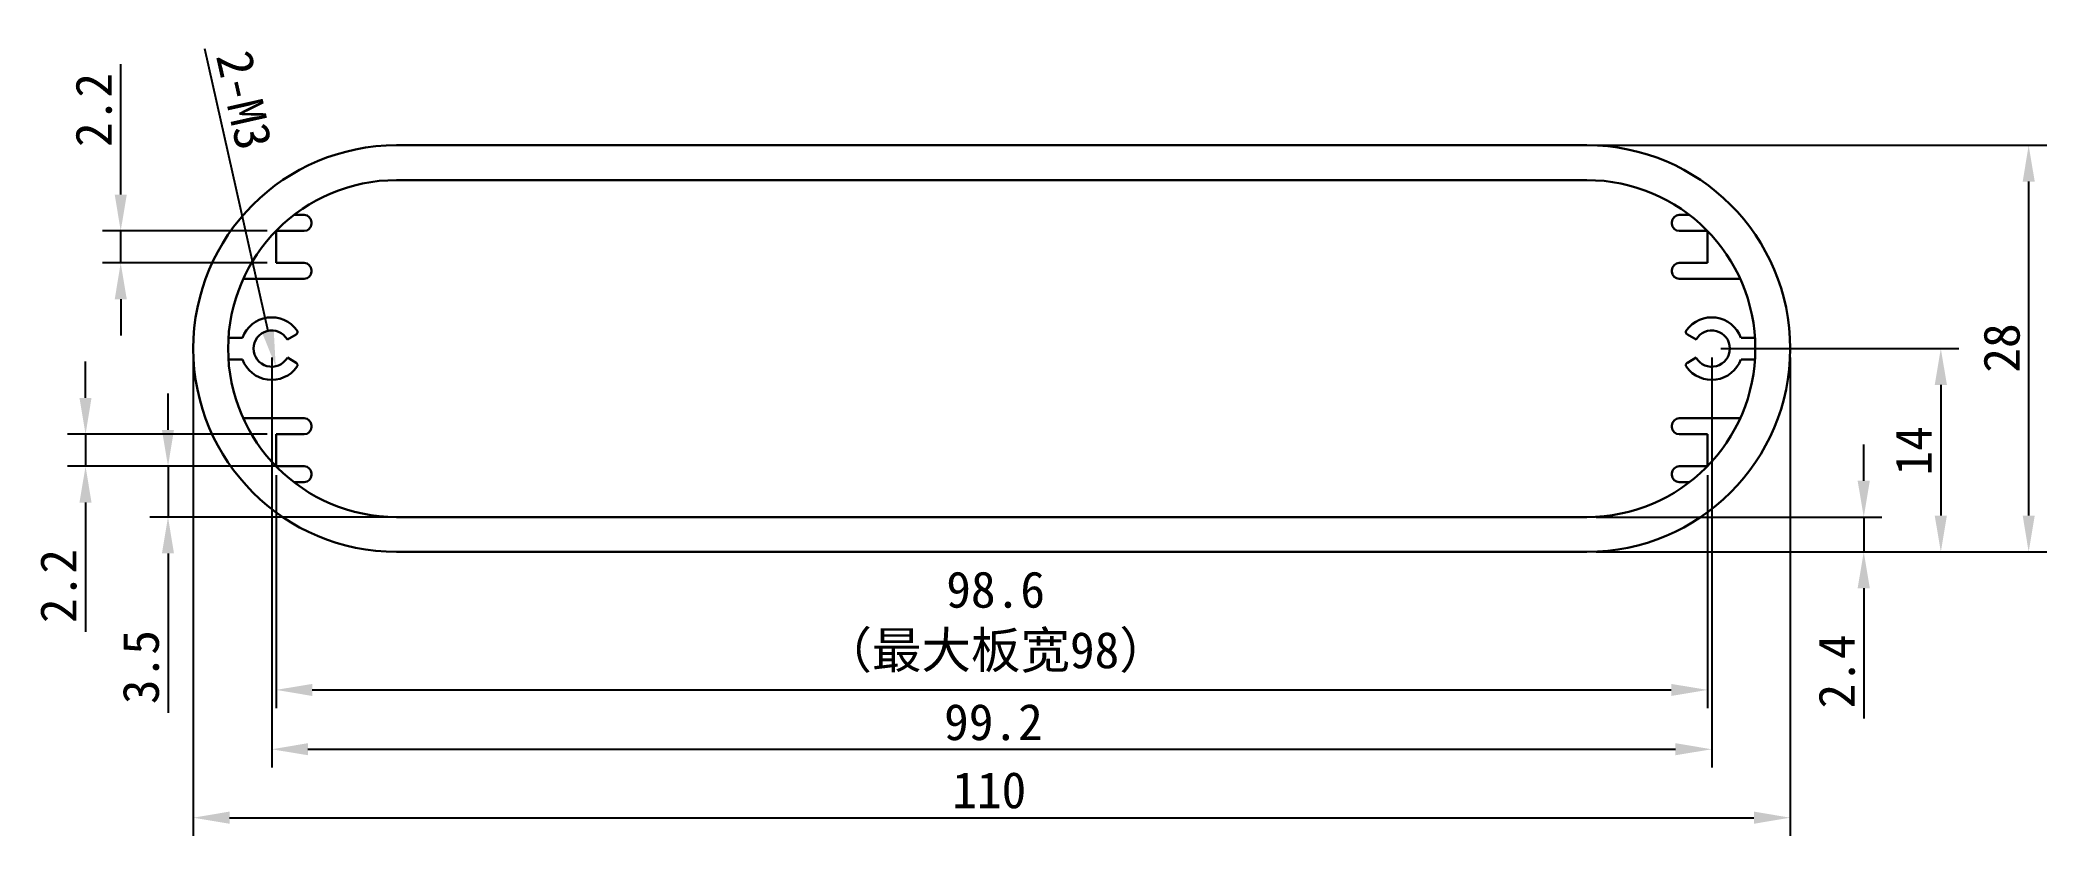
# Model space of a CAD drawing. Header units: millimetres. Extents: x 77 to 216, y 101 to 155.
import ezdxf

# ---------------------------------------------------------------- set-up
doc = ezdxf.new("R2010")
doc.units = ezdxf.units.MM
doc.header["$PDSIZE"] = -1
doc.layers.add('文字层', color=30, linetype='Continuous', lineweight=15)
doc.layers.add('细实线层', color=7, linetype='Continuous')
doc.styles.get("Standard").update_dxf_attribs({"font": 'simhei.ttf'})
doc.dimstyles.new('ISO-25', dxfattribs={"dimtxt": 2.5, "dimasz": 2.5, "dimexe": 1.25, "dimexo": 0.625, "dimtad": 1, "dimdec": 1, "dimdsep": 46, "dimtxsty": 'Standard', "dimcen": 2.5, "dimadec": 0, "dimazin": 0, "dimtfac": 1, "dimtdec": 1, "dimtmove": 0, "dimatfit": 3, "dimfxl": 1, "dimarcsym": 0})

# ---------------------------------------------------------------- blocks, each defined once
blk = doc.blocks.new('_D')
at = {"layer": 'Defpoints', "color": 0}
for p in [(93.26, 134.06), (192.46, 134.06), (192.46, 106.47)]:
    blk.add_point(p, dxfattribs=at)
at = {"layer": '细实线层', "color": 0, "lineweight": -2}
for p, q in [((93.26, 133.44), (93.26, 105.22)), ((192.46, 133.44), (192.46, 105.22)), ((95.76, 106.47), (189.96, 106.47))]:
    blk.add_line(p, q, dxfattribs=at)
at = {"layer": '细实线层', "color": 0}
for points in [[(95.76, 106.89), (95.76, 106.06), (93.26, 106.47)], [(189.96, 106.89), (189.96, 106.06), (192.46, 106.47)]]:
    blk.add_solid(points, dxfattribs=at)
at = {"layer": '细实线层', "color": 0, "insert": (142.98, 109.6), "char_height": 2.5, "attachment_point": 2}
blk.add_mtext('99.2', dxfattribs=at)
blk = doc.blocks.new('_D_1')
at = {"layer": 'Defpoints', "color": 0}
for p in [(192.46, 134.06), (183.86, 120.06), (208.24, 120.06)]:
    blk.add_point(p, dxfattribs=at)
at = {"layer": '细实线层', "color": 0, "lineweight": -2}
for p, q in [((193.09, 134.06), (209.49, 134.06)), ((208.24, 131.56), (208.24, 122.56)), ((184.49, 120.06), (209.49, 120.06))]:
    blk.add_line(p, q, dxfattribs=at)
at = {"layer": '细实线层', "color": 0}
for points in [[(207.82, 131.56), (208.66, 131.56), (208.24, 134.06)], [(207.82, 122.56), (208.66, 122.56), (208.24, 120.06)]]:
    blk.add_solid(points, dxfattribs=at)
at = {"layer": '细实线层', "color": 0, "insert": (205.11, 127.02), "char_height": 2.5, "attachment_point": 2, "rotation": 90}
blk.add_mtext('14', dxfattribs=at)
blk = doc.blocks.new('_D_2')
at = {"layer": 'Defpoints', "color": 0}
for p in [(183.86, 148.06), (183.86, 120.06), (214.29, 120.06)]:
    blk.add_point(p, dxfattribs=at)
at = {"layer": '细实线层', "color": 0, "lineweight": -2}
for p, q in [((184.49, 148.06), (215.54, 148.06)), ((214.29, 145.56), (214.29, 122.56)), ((184.49, 120.06), (215.54, 120.06))]:
    blk.add_line(p, q, dxfattribs=at)
at = {"layer": '细实线层', "color": 0}
for points in [[(213.88, 145.56), (214.71, 145.56), (214.29, 148.06)], [(213.88, 122.56), (214.71, 122.56), (214.29, 120.06)]]:
    blk.add_solid(points, dxfattribs=at)
at = {"layer": '细实线层', "color": 0, "insert": (211.17, 134.1), "char_height": 2.5, "attachment_point": 2, "rotation": 90}
blk.add_mtext('28', dxfattribs=at)
blk = doc.blocks.new('_D_3')
at = {"layer": 'Defpoints', "color": 0}
for p in [(93.56, 125.96), (192.17, 125.96), (192.17, 110.56)]:
    blk.add_point(p, dxfattribs=at)
at = {"layer": '文字层', "color": 0, "lineweight": -2}
for p, q in [((93.56, 125.34), (93.56, 109.31)), ((192.17, 125.34), (192.17, 109.31)), ((96.06, 110.56), (189.67, 110.56))]:
    blk.add_line(p, q, dxfattribs=at)
at = {"layer": '文字层', "color": 0}
for points in [[(96.06, 110.97), (96.06, 110.14), (93.56, 110.56)], [(189.67, 110.97), (189.67, 110.14), (192.17, 110.56)]]:
    blk.add_solid(points, dxfattribs=at)
at = {"layer": '文字层', "color": 0, "insert": (143.13, 118.72), "char_height": 2.5, "attachment_point": 2}
blk.add_mtext('98.6\\P（最大板宽98）', dxfattribs=at)
blk = doc.blocks.new('_D_4')
at = {"layer": 'Defpoints', "color": 0}
for p in [(93.56, 128.16), (80.44, 125.96), (93.56, 125.96)]:
    blk.add_point(p, dxfattribs=at)
at = {"layer": '细实线层', "color": 0, "lineweight": -2}
for p, q in [((80.44, 130.66), (80.44, 133.16)), ((92.94, 128.16), (79.19, 128.16)), ((80.44, 128.16), (80.44, 125.96)), ((92.94, 125.96), (79.19, 125.96)), ((80.44, 123.46), (80.44, 114.55))]:
    blk.add_line(p, q, dxfattribs=at)
at = {"layer": '细实线层', "color": 0}
for points in [[(80.02, 130.66), (80.85, 130.66), (80.44, 128.16)], [(80.02, 123.46), (80.85, 123.46), (80.44, 125.96)]]:
    blk.add_solid(points, dxfattribs=at)
at = {"layer": '细实线层', "color": 0, "insert": (77.31, 117.71), "char_height": 2.5, "attachment_point": 2, "rotation": 90}
blk.add_mtext('2.2', dxfattribs=at)
blk = doc.blocks.new('_D_6')
at = {"layer": 'Defpoints', "color": 0}
for p in [(93.56, 142.16), (82.86, 139.96), (93.56, 139.96)]:
    blk.add_point(p, dxfattribs=at)
at = {"layer": '细实线层', "color": 0, "lineweight": -2}
for p, q in [((82.86, 144.66), (82.86, 153.65)), ((92.94, 142.16), (81.61, 142.16)), ((82.86, 139.96), (82.86, 142.16)), ((92.94, 139.96), (81.61, 139.96)), ((82.86, 137.46), (82.86, 134.96))]:
    blk.add_line(p, q, dxfattribs=at)
at = {"layer": '细实线层', "color": 0}
for points in [[(82.45, 144.66), (83.28, 144.66), (82.86, 142.16)], [(82.45, 137.46), (83.28, 137.46), (82.86, 139.96)]]:
    blk.add_solid(points, dxfattribs=at)
at = {"layer": '细实线层', "color": 0, "insert": (79.74, 150.49), "char_height": 2.5, "attachment_point": 2, "rotation": 90}
blk.add_mtext('2.2', dxfattribs=at)
blk = doc.blocks.new('_D_7')
at = {"layer": 'Defpoints', "color": 0}
for p in [(87.86, 134.06), (197.86, 134.06), (197.86, 101.76)]:
    blk.add_point(p, dxfattribs=at)
at = {"layer": '细实线层', "color": 0, "lineweight": -2}
for p, q in [((87.86, 133.44), (87.86, 100.51)), ((197.86, 133.44), (197.86, 100.51)), ((90.36, 101.76), (195.36, 101.76))]:
    blk.add_line(p, q, dxfattribs=at)
at = {"layer": '细实线层', "color": 0}
for points in [[(90.36, 102.18), (90.36, 101.34), (87.86, 101.76)], [(195.36, 102.18), (195.36, 101.34), (197.86, 101.76)]]:
    blk.add_solid(points, dxfattribs=at)
at = {"layer": '细实线层', "color": 0, "insert": (142.69, 104.91), "char_height": 2.5, "attachment_point": 2}
blk.add_mtext('110', dxfattribs=at)
blk = doc.blocks.new('_D_8')
at = {"layer": 'Defpoints', "color": 0}
for p in [(183.86, 122.46), (183.86, 120.06), (202.93, 120.06)]:
    blk.add_point(p, dxfattribs=at)
at = {"layer": '细实线层', "color": 0, "lineweight": -2}
for p, q in [((202.93, 124.96), (202.93, 127.46)), ((184.49, 122.46), (204.18, 122.46)), ((202.93, 122.46), (202.93, 120.06)), ((184.49, 120.06), (204.18, 120.06)), ((202.93, 117.56), (202.93, 108.6))]:
    blk.add_line(p, q, dxfattribs=at)
at = {"layer": '细实线层', "color": 0}
for points in [[(202.51, 124.96), (203.35, 124.96), (202.93, 122.46)], [(202.51, 117.56), (203.35, 117.56), (202.93, 120.06)]]:
    blk.add_solid(points, dxfattribs=at)
at = {"layer": '细实线层', "color": 0, "insert": (199.81, 111.83), "char_height": 2.5, "attachment_point": 2, "rotation": 90}
blk.add_mtext('2.4', dxfattribs=at)
blk = doc.blocks.new('_D_9')
at = {"layer": 'Defpoints', "color": 0}
for p in [(95.5, 125.96), (86.12, 122.46), (101.86, 122.46)]:
    blk.add_point(p, dxfattribs=at)
at = {"layer": '细实线层', "color": 0, "lineweight": -2}
for p, q in [((86.12, 128.46), (86.12, 130.96)), ((94.88, 125.96), (84.87, 125.96)), ((86.12, 125.96), (86.12, 122.46)), ((101.24, 122.46), (84.87, 122.46)), ((86.12, 119.96), (86.12, 108.97))]:
    blk.add_line(p, q, dxfattribs=at)
at = {"layer": '细实线层', "color": 0}
for points in [[(85.7, 128.46), (86.53, 128.46), (86.12, 125.96)], [(85.7, 119.96), (86.53, 119.96), (86.12, 122.46)]]:
    blk.add_solid(points, dxfattribs=at)
at = {"layer": '细实线层', "color": 0, "insert": (82.99, 112.13), "char_height": 2.5, "attachment_point": 2, "rotation": 90}
blk.add_mtext('3.5', dxfattribs=at)
blk = doc.blocks.new('_D_10')
at = {"layer": 'Defpoints', "color": 0}
for p in [(92.99, 135.28), (93.54, 132.84)]:
    blk.add_point(p, dxfattribs=at)
at = {"layer": '细实线层', "color": 0, "lineweight": -2}
blk.add_line((88.64, 154.73), (92.99, 135.28), dxfattribs=at)
at = {"layer": '细实线层', "color": 0}
blk.add_solid([(93.4, 135.37), (92.59, 135.19), (93.54, 132.84)], dxfattribs=at)
at = {"layer": '细实线层', "color": 0, "insert": (91.36, 151.16), "char_height": 2.5, "attachment_point": 5, "rotation": 282.6113}
blk.add_mtext('2-M3', dxfattribs=at)

msp = doc.modelspace()

# ---------------------------------------------------------------- linework, layer by layer
at = {"color": 7, "linetype": 'Continuous', "lineweight": 30}
for p, q in [((101.86, 148.06), (183.86, 148.06)), ((101.86, 145.66), (183.86, 145.66)), ((94.8, 143.26), (95.5, 143.26)), ((96, 142.76), (96, 142.66)), ((189.72, 142.66), (189.72, 142.76)), ((190.22, 143.26), (190.93, 143.26)), ((93.56, 142.16), (95.5, 142.16)), ((93.56, 139.96), (93.56, 142.16)), ((192.17, 142.16), (190.22, 142.16)), ((192.17, 139.96), (192.17, 142.16)), ((95.5, 139.96), (93.56, 139.96)), ((190.22, 139.96), (192.17, 139.96)), ((95.5, 138.86), (91.3, 138.86)), ((96, 139.46), (96, 139.36)), ((189.72, 139.36), (189.72, 139.46)), ((194.42, 138.86), (190.22, 138.86)), ((90.29, 134.81), (91.25, 134.81)), ((94.35, 134.69), (94.94, 135.03)), ((191.38, 134.69), (190.78, 135.03)), ((194.48, 134.81), (195.44, 134.81)), ((91.25, 133.31), (90.29, 133.31)), ((94.94, 133.09), (94.35, 133.44)), ((190.78, 133.09), (191.38, 133.44)), ((195.44, 133.31), (194.48, 133.31)), ((91.3, 129.26), (95.5, 129.26)), ((96, 128.76), (96, 128.66)), ((189.72, 128.66), (189.72, 128.76)), ((190.22, 129.26), (194.42, 129.26)), ((95.5, 128.16), (93.56, 128.16)), ((93.56, 128.16), (93.56, 125.96)), ((190.22, 128.16), (192.17, 128.16)), ((192.17, 128.16), (192.17, 125.96)), ((93.56, 125.96), (95.5, 125.96)), ((192.17, 125.96), (190.22, 125.96)), ((95.5, 124.86), (94.8, 124.86)), ((96, 125.46), (96, 125.36)), ((189.72, 125.36), (189.72, 125.46)), ((190.93, 124.86), (190.22, 124.86)), ((183.86, 122.46), (101.86, 122.46)), ((183.86, 120.06), (101.86, 120.06))]:
    msp.add_line(p, q, dxfattribs=at)
for centre, radius, start, end in [((101.86, 134.06), 14, 90, 270), ((183.86, 134.06), 14, 270, 90), ((101.86, 134.06), 11.6, 90, 270), ((183.86, 134.06), 11.6, 270, 90), ((95.5, 142.76), 0.5, 0, 90), ((95.5, 142.66), 0.5, 270, 0), ((190.22, 142.76), 0.5, 90, 180), ((190.22, 142.66), 0.5, 180, 270), ((95.5, 139.46), 0.5, 0, 90), ((190.22, 139.46), 0.5, 90, 180), ((95.5, 139.36), 0.5, 270, 0), ((190.22, 139.36), 0.5, 180, 270), ((93.26, 134.06), 2.15, 35.8868, 159.5838), ((192.46, 134.06), 2.15, 20.4162, 144.1132), ((93.26, 134.06), 1.25, 30, 330), ((94.84, 135.2), 0.2, 300, 35.8868), ((190.88, 135.2), 0.2, 144.1132, 240), ((192.46, 134.06), 1.25, 210, 150), ((93.26, 134.06), 2.15, 200.4162, 324.1132), ((94.84, 132.92), 0.2, 324.1132, 60), ((190.88, 132.92), 0.2, 120, 215.8868), ((192.46, 134.06), 2.15, 215.8868, 339.5838), ((95.5, 128.76), 0.5, 0, 90), ((95.5, 128.66), 0.5, 270, 0), ((190.22, 128.76), 0.5, 90, 180), ((190.22, 128.66), 0.5, 180, 270), ((95.5, 125.46), 0.5, 0, 90), ((190.22, 125.46), 0.5, 90, 180), ((95.5, 125.36), 0.5, 270, 0), ((190.22, 125.36), 0.5, 180, 270)]:
    msp.add_arc(centre, radius, start, end, dxfattribs=at)

# ---------------------------------------------------------------- dimensions: what is measured, and where the dimension line sits
at = {"layer": '文字层'}
dim = msp.add_linear_dim(base=(192.17, 110.56), p1=(93.56, 125.96), p2=(192.17, 125.96), text='<>\\P（最大板宽98）', dimstyle='ISO-25', dxfattribs=at)
dim.commit()
dim.dimension.update_dxf_attribs({"geometry": '_D_3', "text_midpoint": (143.13, 110.56), "dimtype": 160})
at = {"layer": '细实线层'}
dim = msp.add_diameter_dim_2p(p1=(92.99, 135.28), p2=(93.54, 132.84), text='2-M3', dimstyle='ISO-25', dxfattribs=at)
dim.commit()
dim.dimension.update_dxf_attribs({"geometry": '_D_10', "text_midpoint": (89.53, 150.75), "dimtype": 163})
for base, p1, p2, picture, middle in [((82.86, 139.96), (93.56, 142.16), (93.56, 139.96), '_D_6', (82.86, 150.49)), ((214.29, 120.06), (183.86, 148.06), (183.86, 120.06), '_D_2', (214.29, 134.1)), ((80.44, 125.96), (93.56, 128.16), (93.56, 125.96), '_D_4', (80.44, 117.71)), ((208.24, 120.06), (192.46, 134.06), (183.86, 120.06), '_D_1', (208.24, 127.02)), ((86.12, 122.46), (95.5, 125.96), (101.86, 122.46), '_D_9', (86.12, 112.13)), ((202.93, 120.06), (183.86, 122.46), (183.86, 120.06), '_D_8', (202.93, 111.83))]:
    dim = msp.add_linear_dim(base=base, p1=p1, p2=p2, angle=90, dimstyle='ISO-25', dxfattribs=at)
    dim.commit()
    dim.dimension.update_dxf_attribs({"geometry": picture, "text_midpoint": middle, "dimtype": 160})
for base, p1, p2, picture, middle in [((197.86, 101.76), (87.86, 134.06), (197.86, 134.06), '_D_7', (142.69, 101.76)), ((192.46, 106.47), (93.26, 134.06), (192.46, 134.06), '_D', (142.98, 106.47))]:
    dim = msp.add_linear_dim(base=base, p1=p1, p2=p2, dimstyle='ISO-25', dxfattribs=at)
    dim.commit()
    dim.dimension.update_dxf_attribs({"geometry": picture, "text_midpoint": middle, "dimtype": 160})

doc.saveas('drawing.dxf')
